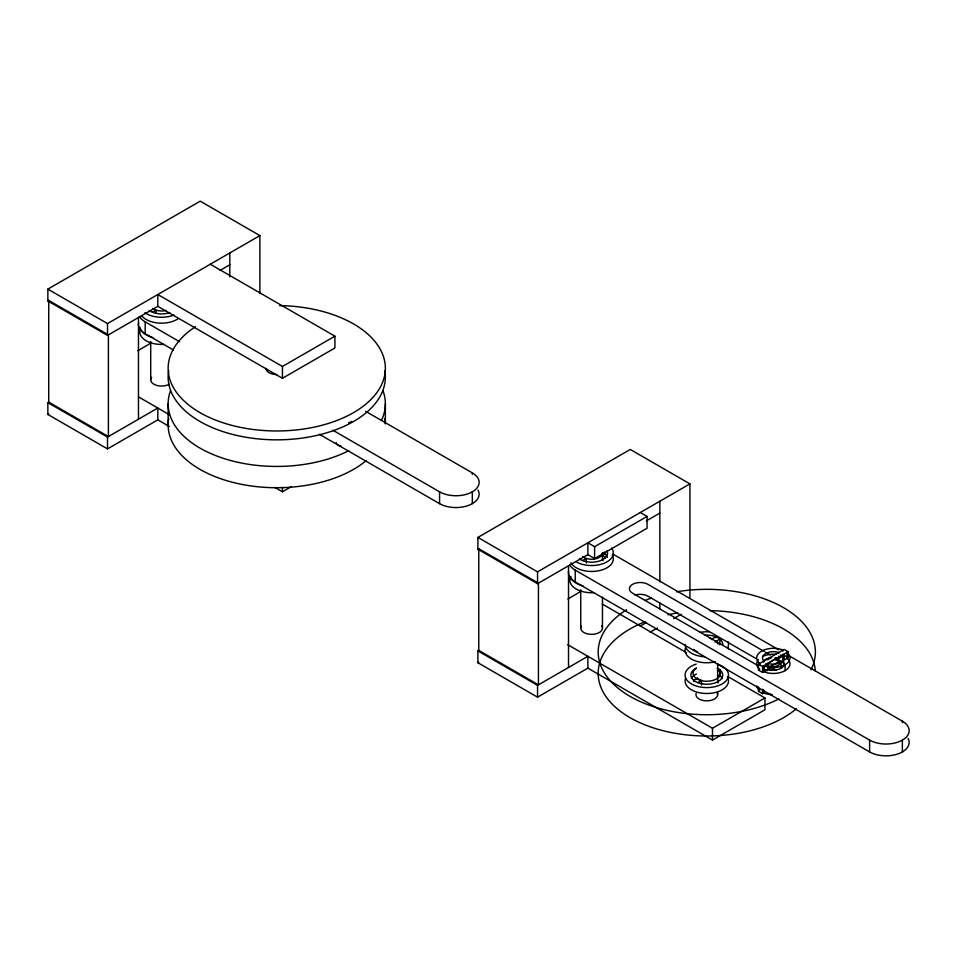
<?xml version="1.0" encoding="UTF-8"?>
<svg xmlns="http://www.w3.org/2000/svg" width="957" height="957" viewBox="0 0 957 957"><rect width="100%" height="100%" fill="white"/><g stroke="black" fill="none" stroke-linecap="round" stroke-linejoin="round"><path stroke-width="1.44" d="M602.467 628.079L602.467 597.168M602.467 560.359L602.467 553.002M717.654 694.591L717.654 691.624M717.654 682.76L717.654 663.548M210.289 264.228L334.902 336.182L334.902 348.001L282.435 378.29L157.821 306.348L107.507 335.393L47.85 300.953L47.85 289.134L200.228 201.161L259.885 235.601L259.885 293.775M47.85 300.953L48.735 300.438L108.392 334.878L108.392 436.559L48.735 402.119L47.85 402.634L47.85 414.453L107.507 448.893L157.821 419.848L169.377 426.523M47.85 289.134L107.507 323.574L259.885 235.601M220.05 270.424L229.812 264.79M152.534 312.293L156.218 310.176L156.218 313.13M137.832 350.681L150.632 343.288M47.85 414.453L48.735 413.938M47.85 402.634L107.507 437.074L157.821 408.029L157.821 419.848M157.821 306.348L157.821 294.529L282.435 366.471L334.902 336.182M274.731 487.34L282.435 491.79L291.395 486.623M640.329 512.509L647.076 516.409L647.076 528.24L594.608 558.529L587.861 554.629L537.547 583.674L477.89 549.234L477.89 537.415L630.268 449.443L689.925 483.883L689.925 597.383M477.89 549.234L478.775 548.72L538.432 583.16L538.432 684.841L478.775 650.401L477.89 650.916L477.89 662.734L537.547 697.174L587.861 668.13L712.475 740.072L764.942 709.783L764.942 697.964L727.691 676.455M477.89 537.415L537.547 571.855L689.925 483.883M587.861 554.629L587.861 542.81L594.608 546.71L647.076 516.409M646.43 520.811L659.852 513.072M582.586 560.587L586.258 558.457L586.258 562.895M601.056 555.826L604.728 553.708L604.728 551.854M567.872 598.962L580.672 591.57M477.89 662.734L478.775 662.22M477.89 650.916L537.547 685.356L587.861 656.311L587.861 668.13M640.329 626.022L646.43 622.493M650.09 632.206L657.411 627.983M673.632 618.617L681.157 614.274M712.128 638.869L715.824 636.728L715.824 637.841M714.999 641.944L719.915 639.097L719.915 644.635M701.445 684.937L701.445 680.499A10.862 6.268 0 0 1 697.342 678.142L693.669 680.26L693.669 681.372M697.773 682.628L701.445 680.499M717.475 671.252L719.915 669.84L719.915 675.75L717.475 677.161M780.099 662.34L780.099 660.856L770.744 666.263L770.744 667.747L762.597 672.448L758.494 670.079L758.494 664.17L784.094 649.396L788.185 651.753L788.185 657.674L780.099 662.34A7.237 4.175 0 0 0 776.031 659.959L776.031 658.488A7.237 4.175 0 0 0 775.529 658.38M763.172 666.036A10.862 6.268 0 0 0 763.913 666.957L766.629 665.39L766.629 663.907L774.847 659.158M758.494 664.17L762.597 666.539L788.185 651.753M758.494 670.079L759.726 669.374A16.652 9.618 0 0 1 758.399 659.612M776.031 659.959L784.094 655.306L788.185 657.674M758.494 686.935L758.494 691.361L759.726 690.655A16.652 9.618 0 0 1 756.76 685.942M758.494 691.361L762.597 693.729L763.83 693.012A16.652 9.618 0 0 0 771.988 694.71M567.549 644.587L712.475 728.253L764.942 697.964M365.61 411.295L472.327 472.902A23.171 13.374 0 0 1 472.327 491.826L472.327 503.645M612.899 554.067L778.484 649.659M788.293 655.33L902.367 721.183A23.171 13.374 0 0 1 902.367 740.108L902.367 751.927M764.392 651.573L647.925 584.332A10.862 6.268 0 0 0 632.565 584.332A10.862 6.268 0 0 0 632.565 593.196L757.358 665.247M765.576 652.267L770.337 655.007M775.086 657.758L781.032 661.179A10.862 6.268 0 0 1 784.154 666.263M756.078 658.595L647.925 596.163A10.862 6.268 0 0 0 634.969 595.11M765.576 664.086L776.283 670.259M763.291 668.68L765.672 670.056A10.862 6.268 0 0 0 767.203 670.785M139.495 316.468A23.171 13.374 0 0 0 145.189 321.863L179.533 341.697M332.845 430.207L439.562 491.826A23.171 13.374 0 0 0 472.327 491.826M569.535 564.75A23.171 13.374 0 0 0 575.229 570.145L869.602 740.108A23.171 13.374 0 0 0 902.367 740.108M138.526 322.844A23.171 13.374 0 0 0 145.189 333.694L173.396 349.975M319.351 434.251L439.562 503.645A23.171 13.374 0 0 0 467.985 505.607A23.171 13.374 0 0 0 478.022 490.128M568.566 571.126A23.171 13.374 0 0 0 575.229 581.976L869.602 751.927A23.171 13.374 0 0 0 898.025 753.889A23.171 13.374 0 0 0 908.061 738.409M602.252 604.034L686.576 652.722M138.777 397.035L169.377 414.704M902.367 721.183L902.367 722.667M869.602 740.108L869.602 751.927M785.123 670.642A16.652 9.618 0 0 0 787.013 658.344L787.013 652.435A16.652 9.618 0 0 1 785.123 664.732L785.123 670.642A16.652 9.618 0 0 1 763.83 671.73L763.913 665.474M782.922 651.179L782.922 650.066A16.652 9.618 0 0 0 761.581 651.131A16.652 9.618 0 0 0 759.726 663.464L759.726 664.565M782.922 654.133L782.922 655.976A16.652 9.618 0 0 0 780.481 655.162M781.032 662.364L781.032 668.273A10.862 6.268 0 0 1 768.028 669.314L768.028 663.392A10.862 6.268 0 0 0 781.032 662.364A10.862 6.268 0 0 0 782.814 654.863L782.814 660.773A10.862 6.268 0 0 1 781.032 668.273M778.735 653.595L778.735 652.483A10.862 6.268 0 0 0 765.672 653.499A10.862 6.268 0 0 0 763.913 661.036L763.913 662.148M778.735 656.179L778.735 658.404A10.862 6.268 0 0 0 776.294 657.806M763.83 690.057L763.83 693.012M762.597 666.539L762.597 672.448M762.597 689.291L762.597 693.729M718.061 681.551L718.061 682.664M716.243 641.609L716.243 641.25A10.862 6.268 0 0 1 717.594 643.69M712.475 728.253L712.475 740.072M712.152 639.611L712.152 638.881A10.862 6.268 0 0 0 709.711 638.295M697.342 678.142L697.342 679.243M693.669 650.628L693.669 649.516A15.934 9.199 0 0 0 697.163 651.633M659.852 501.241L659.852 581.856M659.852 602.79L659.852 608.772M602.874 559.51L602.874 560.611M594.608 546.71L594.608 558.529M580.743 589.811L580.743 628.079M575.229 570.145L575.229 581.976M568.518 565.802L568.518 667.484M537.547 571.855L537.547 583.674M537.547 685.356L537.547 697.174M478.775 548.72L478.775 650.401M472.327 472.902L472.327 474.385M439.562 491.826L439.562 503.645M385.36 403.734L385.36 423.604M282.435 366.471L282.435 378.29M282.435 487.364L282.435 491.79M229.812 252.959L229.812 276.752M168.157 403.734L168.157 425.016M150.704 341.529L150.704 379.797M145.189 321.863L145.189 333.694M138.466 317.521L138.466 419.202M107.507 323.574L107.507 335.393M107.507 437.074L107.507 448.893M48.735 300.438L48.735 402.119M351.65 421.355A10.862 6.268 0 0 1 348.575 422.815M601.845 554.773A14.475 8.362 0 0 1 605.41 558.158M166.075 310.427A10.862 6.268 0 0 1 152.869 308.477M383.051 390.887A108.608 62.695 0 0 1 381.496 420.314M348.803 450.651A108.608 62.695 0 0 1 222.239 457.972A108.608 62.695 0 0 1 170.454 390.887M366.244 460.544A108.608 62.695 0 0 1 239.214 483.859A108.608 62.695 0 0 1 168.731 418.544M384.774 418.544A108.608 62.695 0 0 1 385.336 423.724M341.111 446.153A7.237 4.175 0 0 1 336.11 442.601M279.564 305.594A108.608 62.695 0 0 1 381.735 384.331A108.608 62.695 0 0 1 225.433 423.532A108.608 62.695 0 0 1 195.503 326.672M384.774 370.658A108.608 62.695 0 0 1 276.752 439.837A108.608 62.695 0 0 1 168.731 370.658M276.752 374.546A10.862 6.268 0 0 1 265.89 368.266M169.245 384.236A10.862 6.268 0 0 1 155.465 384.989A10.862 6.268 0 0 1 151.601 377.309M152.941 337.51A21.724 12.537 0 0 1 139.961 327.294M163.814 344.388A21.724 12.537 0 0 1 140.308 329.352M173.875 315.056A21.724 12.537 0 0 1 144.89 312.76M178.241 318.669A21.724 12.537 0 0 1 141.636 315.619M169.796 312.592A15.934 9.199 0 0 1 149.22 310.535M717.152 692.689A10.862 6.268 0 0 1 707.355 700.847A10.862 6.268 0 0 1 696.17 693.299M602.467 552.883A10.862 6.268 0 0 1 594.835 558.996A10.862 6.268 0 0 1 582.55 556.472M601.57 625.591A10.862 6.268 0 0 1 592.156 634.347A10.862 6.268 0 0 1 581.258 626.177M717.331 664.086A21.724 12.537 0 0 1 723.516 683.059A21.724 12.537 0 0 1 690.081 683.059A21.724 12.537 0 0 1 696.253 664.086M728.062 678.393A21.724 12.537 0 0 1 706.792 693.502A21.724 12.537 0 0 1 685.535 678.393M717.283 668.13A15.934 9.199 0 0 1 718.264 681.432A15.934 9.199 0 0 1 695.201 681.348A15.934 9.199 0 0 1 696.457 668.058M691.504 678.393A15.934 9.199 0 0 1 696.457 673.967M719.03 675.068A15.934 9.199 0 0 1 722.2 678.621M728.062 641.74A21.724 12.537 0 0 1 727.487 648.116M704.555 656.777A21.724 12.537 0 0 1 685.08 644.312M700.213 632.362A21.724 12.537 0 0 1 709.041 631.835M715.417 661.73A21.724 12.537 0 0 1 693.059 659.935A21.724 12.537 0 0 1 685.535 647.65M728.062 647.65A21.724 12.537 0 0 1 728.397 648.93M705.153 635.161A15.934 9.199 0 0 1 722.643 645.257M719.138 644.408A15.934 9.199 0 0 1 719.365 644.575M582.98 585.792A21.724 12.537 0 0 1 570.348 576.856M593.854 592.67A21.724 12.537 0 0 1 570.91 576.389M611.547 548.026A21.724 12.537 0 0 1 603.819 563.374A21.724 12.537 0 0 1 576.246 561.867M612.301 555.108A21.724 12.537 0 0 1 598.197 570.862A21.724 12.537 0 0 1 570.91 562.716M607.013 550.658A15.934 9.199 0 0 1 598.998 561.149A15.934 9.199 0 0 1 579.499 558.972M603.831 553.026A15.934 9.199 0 0 1 607.312 557.381M768.77 669.972A16.652 9.618 0 0 1 774.763 669.637M762.55 656.526A16.652 9.618 0 0 1 776.259 654.373M785.123 664.732A16.652 9.618 0 0 1 763.83 665.821M763.339 661.407A10.862 6.268 0 0 1 771.737 657.638M770.744 667.747A7.237 4.175 0 0 1 766.629 665.39M676.503 591.809A108.608 62.695 0 0 1 783.783 607.803A108.608 62.695 0 0 1 810.926 669.816M778.842 698.933A108.608 62.695 0 0 1 629.431 696.026A108.608 62.695 0 0 1 626.632 609.729M645.257 600.362A108.608 62.695 0 0 1 651.526 598.053M796.284 708.826A108.608 62.695 0 0 1 630.005 717.642A108.608 62.695 0 0 1 645.257 621.643M667.986 614.741A108.608 62.695 0 0 1 677.831 612.875M709.604 610.626A108.608 62.695 0 0 1 815.304 670.713M717.355 668.213A13.757 7.943 0 0 1 716.231 679.087A13.757 7.943 0 0 1 697.366 679.087A13.757 7.943 0 0 1 696.241 668.213M780.099 660.856A7.237 4.175 0 0 1 778.472 665.318A7.237 4.175 0 0 1 770.744 666.263M766.629 663.907A7.237 4.175 0 0 1 766.449 663.62M767.598 659.828A7.237 4.175 0 0 1 769.787 658.727M771.868 694.543A7.237 4.175 0 0 1 768.232 693.406"/></g></svg>
